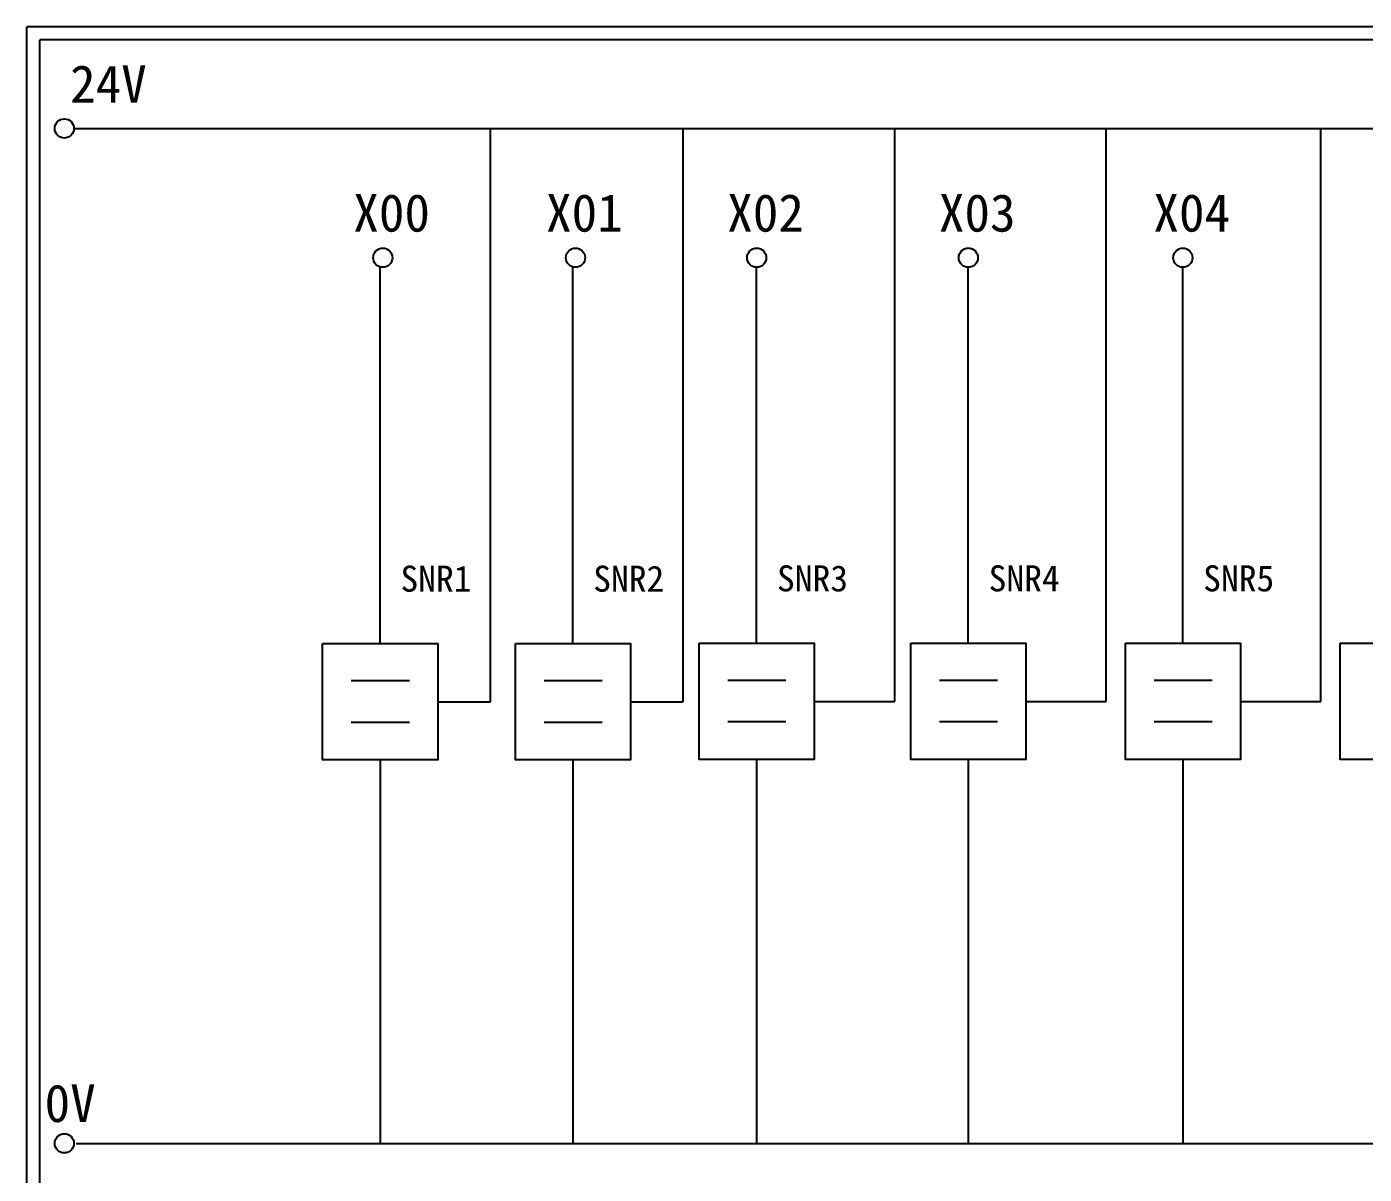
# Model space of a CAD drawing. Extents: x 275 to 562, y 265 to 469.
# Drawn here: x 274.9 to 403.1, y 358.9 to 468.9 of the extents above; entities that cross this region are included whole.
import ezdxf

# ---------------------------------------------------------------- set-up
doc = ezdxf.new("R2010")
doc.units = 0
doc.layers.get('0').update_dxf_attribs({"linetype": 'CONTINUOUS'})
doc.layers.add('圖框層', color=7, linetype='CONTINUOUS')
doc.layers.add('標尺寸層', color=3, linetype='CONTINUOUS')
doc.styles.add('STSL', font='kaiu.ttf')

msp = doc.modelspace()

# ---------------------------------------------------------------- linework, layer by layer
for p, q in [((319.35, 404.23), (319.35, 459.14)), ((337.81, 404.23), (337.81, 459.14)), ((358.07, 404.26), (358.07, 459.17)), ((378.34, 404.26), (378.34, 459.17)), ((398.9, 404.26), (398.9, 459.17)), ((308.77, 409.8), (308.77, 445.83)), ((327.23, 409.8), (327.23, 445.83)), ((344.84, 409.84), (344.84, 445.86)), ((365.12, 409.84), (365.12, 445.86)), ((385.68, 409.84), (385.68, 445.86)), ((314.28, 404.23), (319.35, 404.23)), ((332.75, 404.23), (337.81, 404.23)), ((350.36, 404.26), (358.07, 404.26)), ((370.63, 404.26), (378.34, 404.26)), ((391.19, 404.26), (398.9, 404.26)), ((308.77, 398.65), (308.77, 361.87)), ((327.23, 398.65), (327.23, 361.87)), ((344.84, 398.68), (344.84, 361.9)), ((365.12, 398.68), (365.12, 361.9)), ((385.68, 398.68), (385.68, 361.9))]:
    msp.add_line(p, q)
for points in [[(303.25, 409.8), (314.28, 409.8), (314.28, 398.65), (303.25, 398.65)], [(321.72, 409.8), (332.75, 409.8), (332.75, 398.65), (321.72, 398.65)], [(339.33, 409.84), (350.36, 409.84), (350.36, 398.68), (339.33, 398.68)], [(359.6, 409.84), (370.63, 409.84), (370.63, 398.68), (359.6, 398.68)], [(380.17, 409.84), (391.19, 409.84), (391.19, 398.68), (380.17, 398.68)], [(400.76, 409.84), (411.79, 409.84), (411.79, 398.68), (400.76, 398.68)]]:
    msp.add_lwpolyline(points, close=True)
at = {"layer": '圖框層', "color": 7}
for p, q in [((561.9, 468.91), (274.9, 468.91)), ((274.9, 264.95), (274.9, 468.91)), ((560.65, 467.66), (276.15, 467.66)), ((276.15, 266.2), (276.15, 467.66))]:
    msp.add_line(p, q, dxfattribs=at)
at = {"layer": '標尺寸層', "color": 7}
for p, q in [((279.42, 459.17), (557.02, 459.17)), ((342.08, 406.29), (347.65, 406.29)), ((362.36, 406.29), (367.92, 406.29)), ((382.92, 406.29), (388.49, 406.29)), ((306, 406.26), (311.57, 406.26)), ((324.47, 406.26), (330.04, 406.26)), ((306, 402.28), (311.57, 402.28)), ((324.47, 402.28), (330.04, 402.28)), ((342.08, 402.32), (347.65, 402.32)), ((362.36, 402.32), (367.92, 402.32)), ((382.92, 402.32), (388.49, 402.32)), ((279.63, 361.9), (557.5, 361.9))]:
    msp.add_line(p, q, dxfattribs=at)
for centre in [(278.5, 459.17), (309.01, 446.78), (327.48, 446.78), (344.84, 446.78), (365.12, 446.78), (385.68, 446.78), (278.5, 361.9)]:
    msp.add_circle(centre, 0.92, dxfattribs=at)

# ---------------------------------------------------------------- texts
at = {"layer": '圖框層', "color": 4, "style": 'STSL'}
for s, height, p in [('24V', 3.6, (279.05, 461.63)), ('X00', 3.6, (306.19, 449.28)), ('X01', 3.6, (324.66, 449.28)), ('X02', 3.6, (342.02, 449.28)), ('X03 ', 3.6, (362.3, 449.28)), ('X04', 3.6, (382.86, 449.28)), ('SNR1', 2.5, (310.71, 414.77)), ('SNR2', 2.5, (329.18, 414.77)), ('SNR3', 2.5, (346.79, 414.8)), ('SNR4', 2.5, (367.07, 414.8)), ('SNR5', 2.5, (387.63, 414.8)), ('0V', 3.6, (276.61, 363.95))]:
    msp.add_text(s, height=height, dxfattribs=at).set_placement(p)

doc.saveas('drawing.dxf')
